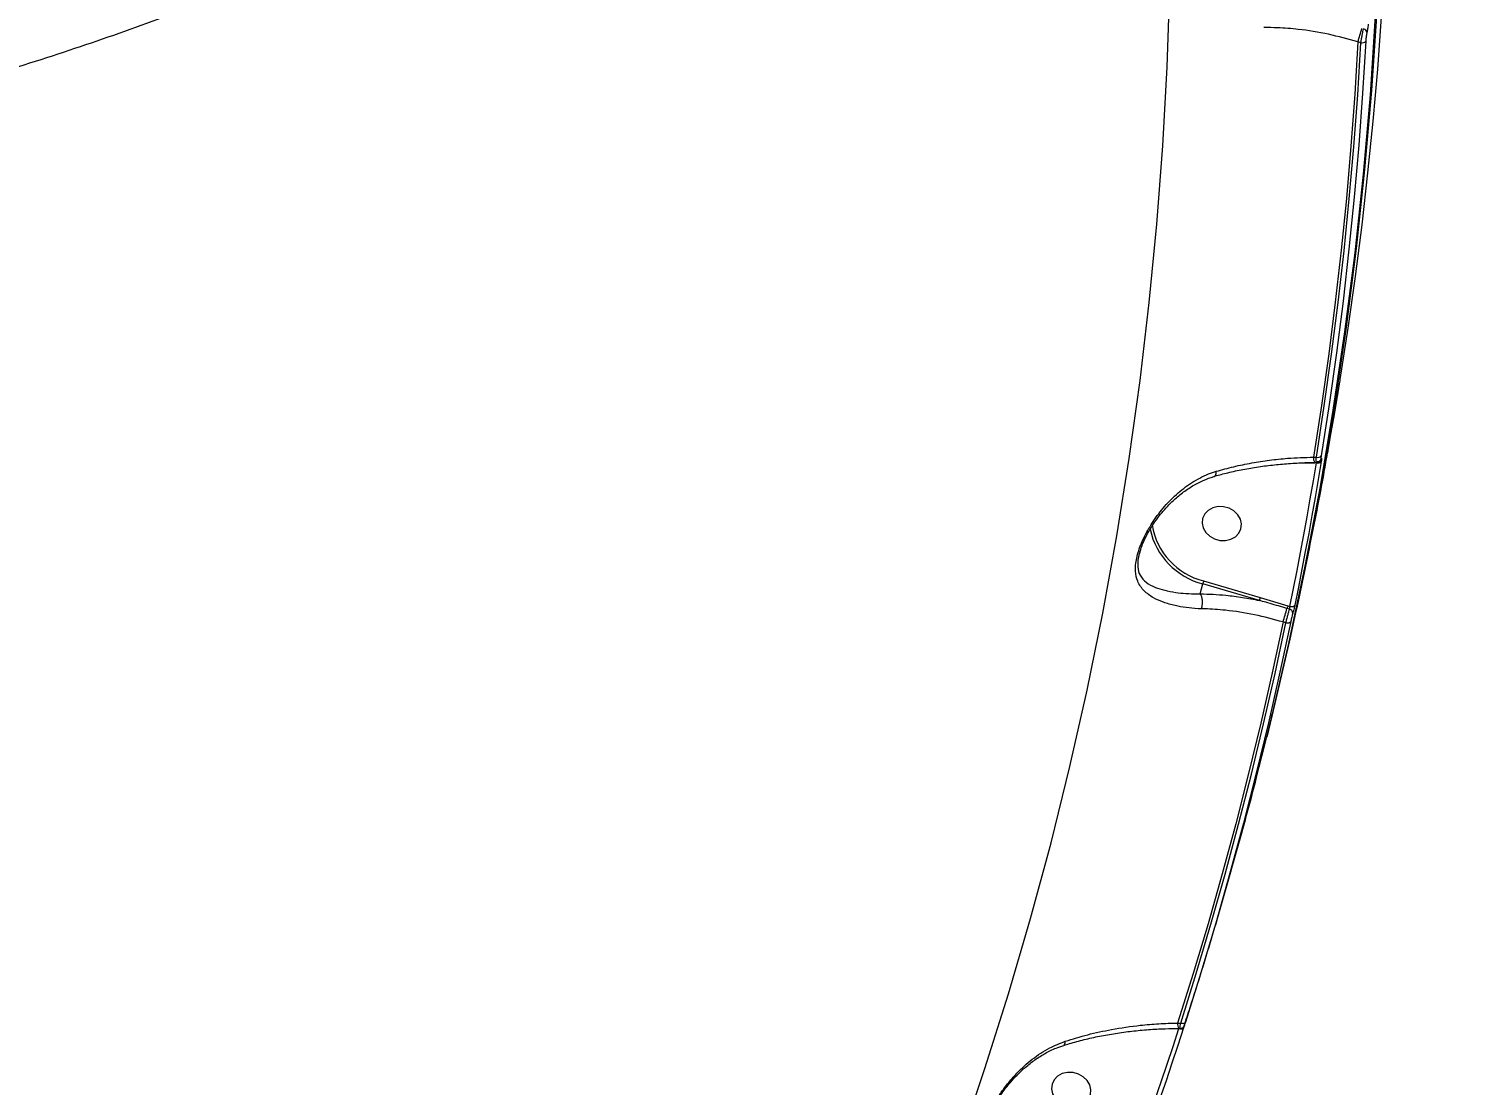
# Model space of a CAD drawing. Header units: millimetres. Extents: x -7720 to 6073, y -7402 to 5433.
# Drawn here: x 1433.8 to 1761.1, y -1244.8 to -1005.5 of the extents above; entities that cross this region are included whole.
import ezdxf

# ---------------------------------------------------------------- set-up
doc = ezdxf.new("R2010")
doc.units = ezdxf.units.MM
for name, color, linetype in [('DIKOM_ОБЪЕКТ', 7, 'Continuous'), ('DIKOM_РАЗМЕР_ЗОНА', 7, 'Continuous'), ('DIKOM_РАЗМЕР_ОБЪЕКТА', 7, 'Continuous')]:
    doc.layers.add(name, color=color, linetype=linetype)
doc.styles.add('style1', font='arial.ttf', dxfattribs={"width": 0.8})
doc.dimstyles.new('1-50', dxfattribs={"dimtxt": 300, "dimasz": 200, "dimexe": 100, "dimexo": 0, "dimgap": 100, "dimtad": 1, "dimtxsty": 'style1', "dimcen": 200, "dimclrd": 7, "dimclre": 7, "dimclrt": 7, "dimadec": 1, "dimazin": 2, "dimtfac": 1, "dimtmove": 0, "dimatfit": 2, "dimfxl": 0, "dimlwd": 25, "dimlwe": 18, "dimarcsym": 0})

# ---------------------------------------------------------------- blocks, each defined once
blk = doc.blocks.new('*D1')
at = {"layer": 'Defpoints', "color": 0, "transparency": 16777216}
for p in [(-3938.71, 77.29), (4572.68, -275.21), (4572.68, -6577.9)]:
    blk.add_point(p, dxfattribs=at)
at = {"layer": 'DIKOM_РАЗМЕР_ОБЪЕКТА', "color": 7, "lineweight": 18, "transparency": 16777216}
for p, q in [((-3938.71, 77.29), (-3938.71, -6677.9)), ((4572.68, -275.21), (4572.68, -6677.9))]:
    blk.add_line(p, q, dxfattribs=at)
at = {"layer": 'DIKOM_РАЗМЕР_ОБЪЕКТА', "color": 7, "lineweight": 25, "transparency": 16777216}
blk.add_line((-3738.71, -6577.9), (4372.68, -6577.9), dxfattribs=at)
at = {"layer": 'DIKOM_РАЗМЕР_ОБЪЕКТА', "color": 7, "transparency": 16777216}
for points in [[(-3738.71, -6544.56), (-3738.71, -6611.23), (-3938.71, -6577.9)], [(4372.68, -6544.56), (4372.68, -6611.23), (4572.68, -6577.9)]]:
    blk.add_solid(points, dxfattribs=at)
at = {"layer": 'DIKOM_РАЗМЕР_ОБЪЕКТА', "color": 7, "transparency": 16777216, "insert": (316.98, -6324.72), "char_height": 300, "attachment_point": 5, "style": 'style1'}
blk.add_mtext('8500', dxfattribs=at)
blk = doc.blocks.new('*D2')
at = {"layer": 'Defpoints', "color": 0, "transparency": 16777216}
for p in [(-2365.16, 5433.02), (-7269.56, -6016.09), (1800.96, -6016.09)]:
    blk.add_point(p, dxfattribs=at)
at = {"layer": 'DIKOM_РАЗМЕР_ЗОНА', "color": 7, "lineweight": 18, "transparency": 16777216}
for p, q in [((-2365.16, 5433.02), (-7369.56, 5433.02)), ((1800.96, -6016.09), (-7369.56, -6016.09))]:
    blk.add_line(p, q, dxfattribs=at)
at = {"layer": 'DIKOM_РАЗМЕР_ЗОНА', "color": 7, "lineweight": 25, "transparency": 16777216}
blk.add_line((-7269.56, 5233.02), (-7269.56, -5816.09), dxfattribs=at)
at = {"layer": 'DIKOM_РАЗМЕР_ЗОНА', "color": 7, "transparency": 16777216}
for points in [[(-7302.9, 5233.02), (-7236.23, 5233.02), (-7269.56, 5433.02)], [(-7302.9, -5816.09), (-7236.23, -5816.09), (-7269.56, -6016.09)]]:
    blk.add_solid(points, dxfattribs=at)
at = {"layer": 'DIKOM_РАЗМЕР_ЗОНА', "color": 7, "transparency": 16777216, "insert": (-7522.73, -291.53), "char_height": 300, "attachment_point": 5, "rotation": 90, "style": 'style1'}
blk.add_mtext('11500', dxfattribs=at)
blk = doc.blocks.new('*D3')
at = {"layer": 'Defpoints', "color": 0, "transparency": 16777216}
for p in [(-5938.71, -432.44), (6072.68, -1006.94), (6072.68, -7302.44)]:
    blk.add_point(p, dxfattribs=at)
at = {"layer": 'DIKOM_РАЗМЕР_ЗОНА', "color": 7, "lineweight": 18, "transparency": 16777216}
for p, q in [((-5938.71, -432.44), (-5938.71, -7402.44)), ((6072.68, -1006.94), (6072.68, -7402.44))]:
    blk.add_line(p, q, dxfattribs=at)
at = {"layer": 'DIKOM_РАЗМЕР_ЗОНА', "color": 7, "lineweight": 25, "transparency": 16777216}
blk.add_line((-5738.71, -7302.44), (5872.68, -7302.44), dxfattribs=at)
at = {"layer": 'DIKOM_РАЗМЕР_ЗОНА', "color": 7, "transparency": 16777216}
for points in [[(-5738.71, -7269.1), (-5738.71, -7335.77), (-5938.71, -7302.44)], [(5872.68, -7269.1), (5872.68, -7335.77), (6072.68, -7302.44)]]:
    blk.add_solid(points, dxfattribs=at)
at = {"layer": 'DIKOM_РАЗМЕР_ЗОНА', "color": 7, "transparency": 16777216, "insert": (66.98, -7049.26), "char_height": 300, "attachment_point": 5, "style": 'style1'}
blk.add_mtext('12000', dxfattribs=at)

msp = doc.modelspace()

# ---------------------------------------------------------------- linework, layer by layer
at = {"layer": 'DIKOM_ОБЪЕКТ', "color": 7, "linetype": 'Continuous', "lineweight": 15}
for p, q in [((1735.633, -1008.607), (1734.986, -1008.418)), ((1724.893, -1102.525), (1725.561, -1102.527)), ((1726.679, -1102.161), (1726.711, -1101.963)), ((1725.422, -1103.806), (1722.951, -1103.814)), ((1725.203, -1103.757), (1725.192, -1103.756)), ((1725.203, -1103.757), (1725.628, -1103.758)), ((1725.422, -1103.806), (1725.417, -1103.757)), ((1725.556, -1103.806), (1725.422, -1103.806)), ((1685.678, -1123.54), (1685.411, -1124.5)), ((1699.259, -1133.483), (1699.816, -1131.249)), ((1712.641, -1134.998), (1699.816, -1131.249)), ((1700.005, -1130.588), (1712.83, -1134.337)), ((1712.83, -1134.337), (1719.077, -1136.201)), ((1719.466, -1136.979), (1718.901, -1136.814)), ((1719.077, -1136.201), (1719.567, -1136.344)), ((1718.652, -1140.065), (1718.017, -1139.879)), ((1717.888, -1151.033), (1718.33, -1149.117)), ((1694.114, -1230.764), (1694.806, -1230.765)), ((1695.887, -1230.554), (1695.956, -1230.34)), ((1694.399, -1232.044), (1694.458, -1231.996)), ((1694.424, -1231.995), (1694.698, -1231.996)), ((1695.707, -1231.134), (1695.71, -1231.124))]:
    msp.add_line(p, q, dxfattribs=at)
at = {"layer": 'DIKOM_ОБЪЕКТ', "color": 7, "linetype": 'Continuous', "lineweight": 15, "flags": 128}
for points in [[(1713.214, -1170.389), (1715.24, -1162.253), (1719.316, -1144.774), (1723.034, -1127.214), (1726.395, -1109.576), (1729.396, -1091.867), (1732.037, -1074.092), (1734.317, -1056.257), (1736.236, -1038.366), (1737.792, -1020.425), (1738.986, -1002.44), (1739.817, -984.417), (1740.285, -966.359), (1740.39, -948.274), (1740.131, -930.166), (1739.508, -912.042), (1738.523, -893.905), (1737.175, -875.763), (1735.464, -857.62), (1733.392, -839.482), (1730.958, -821.354), (1728.164, -803.242), (1725.01, -785.152), (1721.497, -767.088)], [(1721.751, -766.071), (1725.263, -784.135), (1728.417, -802.225), (1731.212, -820.337), (1733.645, -838.465), (1735.718, -856.603), (1737.428, -874.746), (1738.777, -892.888), (1739.762, -911.024), (1740.384, -929.149), (1740.643, -947.257), (1740.539, -965.342), (1740.071, -983.4), (1739.24, -1001.423), (1738.046, -1019.408), (1736.489, -1037.349), (1734.571, -1055.24), (1732.29, -1073.075), (1729.649, -1090.85), (1726.648, -1108.559), (1723.288, -1126.197), (1719.569, -1143.757), (1715.494, -1161.236), (1714.321, -1165.985)], [(1644.745, -1257.96), (1650.451, -1241.104), (1655.801, -1224.141), (1660.794, -1207.073), (1665.427, -1189.909), (1669.7, -1172.651), (1673.611, -1155.307), (1677.158, -1137.882), (1680.342, -1120.38), (1683.159, -1102.809), (1685.611, -1085.173), (1687.695, -1067.478), (1689.412, -1049.729), (1690.76, -1031.933), (1691.74, -1014.095), (1692.351, -996.22), (1692.592, -978.315), (1692.465, -960.385), (1691.968, -942.435), (1691.102, -924.472), (1689.867, -906.502), (1688.263, -888.529), (1686.292, -870.56), (1683.953, -852.6)], [(1730.973, -1084.933), (1732.779, -1073.268), (1734.429, -1061.575), (1735.924, -1049.857), (1737.262, -1038.115), (1738.445, -1026.351), (1739.471, -1014.565), (1740.34, -1002.759), (1741.053, -990.935)], [(1734.986, -1008.418), (1734.273, -1020.256), (1733.404, -1032.075), (1732.377, -1043.875), (1731.194, -1055.653), (1729.853, -1067.409), (1728.356, -1079.141), (1726.703, -1090.847), (1724.893, -1102.525)], [(1725.561, -1102.527), (1727.365, -1090.871), (1729.014, -1079.189), (1730.508, -1067.48), (1731.845, -1055.748), (1733.027, -1043.993), (1734.052, -1032.217), (1734.921, -1020.421), (1735.633, -1008.607)], [(1736.744, -1008.225), (1736.032, -1020.048), (1735.162, -1031.854), (1734.136, -1043.64), (1732.954, -1055.405), (1731.615, -1067.147), (1730.12, -1078.865), (1728.47, -1090.557), (1726.664, -1102.222)], [(1728.13, -1101.553), (1728.23, -1100.994), (1728.951, -1096.918), (1729.652, -1092.838), (1730.335, -1088.754)], [(1726.618, -1103.025), (1726.623, -1103.012), (1726.665, -1102.861)], [(1719.567, -1136.344), (1720.383, -1132.29), (1721.179, -1128.233), (1721.956, -1124.171), (1722.714, -1120.106), (1723.453, -1116.036), (1724.173, -1111.963), (1724.874, -1107.887), (1725.556, -1103.806)], [(1726.66, -1103.501), (1725.977, -1107.584), (1725.276, -1111.664), (1724.555, -1115.741), (1723.816, -1119.814), (1723.057, -1123.882), (1722.279, -1127.947), (1721.482, -1132.008), (1720.666, -1136.065)], [(1703.715, -1121.402), (1704.984, -1121.429), (1706.183, -1121.144), (1707.216, -1120.57), (1707.998, -1119.753), (1708.466, -1118.761), (1708.583, -1117.672), (1708.338, -1116.576), (1707.753, -1115.561), (1706.873, -1114.71), (1705.77, -1114.091), (1704.535, -1113.754), (1703.266, -1113.727), (1702.067, -1114.012), (1701.034, -1114.586), (1700.252, -1115.403), (1699.783, -1116.395), (1699.667, -1117.484), (1699.911, -1118.58), (1700.497, -1119.595), (1701.377, -1120.446), (1702.479, -1121.065), (1703.715, -1121.402)], [(1719.567, -1136.344), (1719.756, -1136.375), (1719.943, -1136.386), (1720.12, -1136.377), (1720.282, -1136.348), (1720.422, -1136.3), (1720.535, -1136.235), (1720.618, -1136.156), (1720.666, -1136.065)], [(1718.017, -1139.879), (1715.563, -1151.373), (1712.956, -1162.831), (1710.196, -1174.253), (1707.283, -1185.637), (1704.218, -1196.982), (1701.001, -1208.285), (1697.633, -1219.546), (1694.114, -1230.764)], [(1694.806, -1230.765), (1698.315, -1219.57), (1701.675, -1208.332), (1704.884, -1197.051), (1707.941, -1185.729), (1710.847, -1174.368), (1713.601, -1162.97), (1716.203, -1151.535), (1718.652, -1140.065)], [(1719.75, -1139.791), (1717.298, -1151.27), (1714.695, -1162.715), (1711.938, -1174.123), (1709.03, -1185.493), (1705.97, -1196.824), (1702.758, -1208.114), (1699.396, -1219.362), (1695.883, -1230.567)], [(1718.652, -1140.065), (1718.84, -1140.096), (1719.026, -1140.108), (1719.203, -1140.099), (1719.364, -1140.071), (1719.504, -1140.024), (1719.618, -1139.96), (1719.7, -1139.881), (1719.75, -1139.791)], [(1694.806, -1230.765), (1694.99, -1230.811), (1695.172, -1230.836), (1695.345, -1230.84), (1695.504, -1230.823), (1695.641, -1230.786), (1695.753, -1230.729), (1695.834, -1230.655), (1695.883, -1230.567)], [(1683.368, -1263.971), (1684.814, -1260.002), (1686.241, -1256.026), (1687.649, -1252.045), (1689.038, -1248.057), (1690.407, -1244.063), (1691.757, -1240.062), (1693.088, -1236.056), (1694.399, -1232.044)], [(1695.477, -1231.844), (1694.164, -1235.86), (1692.833, -1239.869), (1691.482, -1243.873), (1690.111, -1247.87), (1688.722, -1251.861), (1687.313, -1255.846), (1685.884, -1259.825), (1684.437, -1263.798)], [(1694.399, -1232.044), (1694.584, -1232.09), (1694.766, -1232.116), (1694.94, -1232.12), (1695.099, -1232.103), (1695.236, -1232.066), (1695.348, -1232.008), (1695.429, -1231.934), (1695.477, -1231.844)], [(1669.581, -1249.633), (1670.85, -1249.66), (1672.049, -1249.375), (1673.082, -1248.801), (1673.864, -1247.984), (1674.332, -1246.992), (1674.449, -1245.903), (1674.205, -1244.807), (1673.619, -1243.792), (1672.739, -1242.941), (1671.637, -1242.322), (1670.401, -1241.985), (1669.132, -1241.958), (1667.933, -1242.243), (1666.9, -1242.817), (1666.118, -1243.634), (1665.649, -1244.626), (1665.533, -1245.715), (1665.777, -1246.811), (1666.363, -1247.826), (1667.243, -1248.677), (1668.345, -1249.296), (1669.581, -1249.633)]]:
    msp.add_lwpolyline(points, dxfattribs=at)
at = {"layer": 'DIKOM_ОБЪЕКТ', "color": 7, "linetype": 'Continuous', "lineweight": 15}
for centre, radius, start, end in [((1654.577, -983.581), 84.157, 342.83502, 345.00716), ((1736.07, -1006.401), 0.954, 5.6043, 78.47008), ((1735.9, -1007.577), 1.064, 255.46438, 322.51731), ((1726.9, -1102.689), 2.013, 175.33462, 211.99752), ((1725.9, -1101.606), 0.981, 249.77289, 321.12262), ((1725.898, -1102.894), 0.974, 249.47047, 321.49538), ((1703.921, -1115.338), 16.432, 192.41229, 255.53254), ((1703.867, -1115.32), 15.749, 189.40128, 255.80639), ((1714.438, -1135.073), 15.114, 162.73621, 165.34298), ((1727.644, -1138.931), 15.51, 162.76949, 165.3097), ((1637.382, -1114.977), 84.393, 342.83806, 345.00412), ((1735.149, -1141.164), 16.82, 162.83844, 165.01197), ((1719.286, -1137.887), 0.926, 357.40847, 78.7852), ((1696.067, -1230.935), 1.961, 174.99013, 212.73362)]:
    msp.add_arc(centre, radius, start, end, dxfattribs=at)
for points, knots in [([(1189.076, -1018.548), (1193.395, -1018.519), (1205.029, -1018.442), (1224.271, -1017.766), (1246.801, -1016.359), (1269.754, -1014.267), (1293.06, -1011.479), (1316.647, -1007.987), (1339.994, -1003.866), (1363.027, -999.147), (1385.681, -993.87), (1408.324, -987.949), (1430.876, -981.378), (1453.253, -974.164), (1474.965, -966.465), (1495.951, -958.321), (1516.17, -949.776), (1535.951, -940.693), (1555.206, -931.079), (1573.852, -920.957), (1591.272, -910.671), (1607.466, -900.279), (1622.46, -889.836), (1636.696, -879.049), (1650.095, -867.937), (1662.595, -856.531), (1674.08, -844.922), (1684.493, -833.143), (1693.798, -821.23), (1702.013, -809.142), (1709.048, -796.917), (1714.901, -784.588), (1719.251, -772.449), (1721.685, -764.275), (1722.315, -760.236), (1722.338, -760.094)], [0, 0, 0, 0, 0.0185356, 0.0499377, 0.0813639, 0.1127659, 0.1450801, 0.1774207, 0.2097349, 0.2411369, 0.2725631, 0.3039652, 0.3362794, 0.3686198, 0.4009341, 0.4323361, 0.4637624, 0.4951644, 0.5274786, 0.5598191, 0.5921333, 0.6224048, 0.6526976, 0.6829691, 0.7140547, 0.7451637, 0.7762491, 0.8076513, 0.8390775, 0.8704797, 0.9027941, 0.9351346, 0.9674489, 0.998851, 1, 1, 1, 1]), ([(1721.497, -767.088), (1720.864, -769.416), (1719.158, -775.686), (1715.34, -785.983), (1709.75, -797.957), (1702.856, -810.066), (1694.651, -822.273), (1685.124, -834.536), (1674.489, -846.586), (1662.806, -858.386), (1650.16, -869.905), (1636.345, -881.333), (1621.359, -892.623), (1605.227, -903.733), (1588.304, -914.418), (1570.666, -924.652), (1552.405, -934.417), (1533.223, -943.874), (1513.147, -952.975), (1492.228, -961.68), (1471.175, -969.7), (1450.095, -977.044), (1429.084, -983.734), (1407.548, -989.967), (1385.535, -995.706), (1363.106, -1000.92), (1340.447, -1005.558), (1317.622, -1009.595), (1294.701, -1013.015), (1271.611, -1015.822), (1248.426, -1017.98), (1225.227, -1019.464), (1202.522, -1020.242), (1180.38, -1020.328), (1158.851, -1019.751), (1137.588, -1018.5), (1116.671, -1016.555), (1096.202, -1013.89), (1077.748, -1010.815), (1066.421, -1008.396), (1061.411, -1007.327)], [0, 0, 0, 0, 0.0156515, 0.0421674, 0.0687038, 0.0952198, 0.122506, 0.1498144, 0.1771005, 0.2036165, 0.230153, 0.2566689, 0.283955, 0.3112635, 0.3385496, 0.3650656, 0.391602, 0.418118, 0.4454041, 0.4727126, 0.4999987, 0.52556, 0.5511395, 0.5767008, 0.6029494, 0.6292179, 0.6554666, 0.6819826, 0.7085191, 0.7350351, 0.7623214, 0.7896299, 0.8169161, 0.8434321, 0.8699685, 0.8964846, 0.9237709, 0.9510793, 0.9783655, 1, 1, 1, 1]), ([(1673.672, -845.128), (1673.505, -845.317), (1669.967, -849.336), (1662.017, -857.081), (1649.818, -868.323), (1636.488, -879.377), (1622.249, -890.213), (1607.118, -900.779), (1590.939, -911.176), (1573.678, -921.366), (1555.346, -931.323), (1536.219, -940.894), (1516.39, -950.033), (1495.949, -958.698), (1474.956, -966.858), (1453.433, -974.488), (1431.428, -981.586), (1409.013, -988.136), (1386.292, -994.106), (1363.373, -999.47), (1341.778, -1003.903), (1321.586, -1007.525), (1302.828, -1010.465), (1284.088, -1012.977), (1265.192, -1015.08), (1246.176, -1016.75), (1227.085, -1017.958), (1208.16, -1018.727), (1195.747, -1018.836), (1189.544, -1018.891)], [0, 0, 0, 0, 0.0019425, 0.0413, 0.0807724, 0.1203034, 0.1598345, 0.1993068, 0.2386642, 0.2795277, 0.3205201, 0.3615779, 0.4026359, 0.4436281, 0.4844917, 0.5253551, 0.5663474, 0.6074053, 0.6484632, 0.6894555, 0.730319, 0.7634301, 0.7965756, 0.829721, 0.8628322, 0.8971052, 0.9314161, 0.965727, 1, 1, 1, 1]), ([(1662.959, -874.74), (1661.166, -877.028), (1656.461, -883.033), (1647.618, -892.661), (1636.585, -903.586), (1624.595, -914.24), (1611.77, -924.599), (1598.173, -934.637), (1583.586, -944.52), (1568.02, -954.205), (1551.504, -963.654), (1534.399, -972.661), (1516.776, -981.206), (1498.717, -989.28), (1479.934, -997.012), (1460.461, -1004.36), (1440.351, -1011.29), (1420.034, -1017.654), (1399.586, -1023.444), (1379.079, -1028.662), (1358.194, -1033.393), (1336.987, -1037.599), (1315.526, -1041.253), (1294.264, -1044.278), (1273.269, -1046.68), (1252.6, -1048.474), (1231.942, -1049.69), (1211.367, -1050.298), (1190.948, -1050.286), (1172.528, -1049.688), (1156.013, -1048.702), (1146.293, -1047.8), (1141.429, -1047.349)], [0, 0, 0, 0, 0.0213228, 0.0559646, 0.0906346, 0.1252762, 0.1589413, 0.1926322, 0.2262974, 0.2609395, 0.2956095, 0.3302517, 0.3639413, 0.3976567, 0.4313464, 0.4660119, 0.5007054, 0.535371, 0.569116, 0.6028868, 0.6366318, 0.6713525, 0.7061012, 0.7408219, 0.7746512, 0.8085064, 0.8423357, 0.8771408, 0.9119739, 0.9467791, 0.9733646, 1, 1, 1, 1]), ([(1737.289, -1004.39), (1737.287, -1004.424), (1737.277, -1004.606), (1737.246, -1004.973), (1737.183, -1005.478), (1737.104, -1005.954), (1737.048, -1006.19), (1737.019, -1006.308)], [0, 0, 0, 0, 0.0557919, 0.2968236, 0.532673, 0.7662261, 1, 1, 1, 1]), ([(1734.986, -1008.418), (1732.758, -1007.8), (1728.239, -1006.547), (1722.106, -1005.585), (1717.232, -1005.182), (1714.696, -1005.173), (1713.661, -1005.169)], [0, 0, 0, 0, 0.30725629, 0.62331871, 0.84635744, 1, 1, 1, 1]), ([(1735.633, -1008.607), (1735.641, -1008.552), (1735.687, -1008.258), (1735.788, -1007.661), (1735.947, -1006.836), (1736.114, -1006.053), (1736.212, -1005.663), (1736.261, -1005.467)], [0, 0, 0, 0, 0.0547737, 0.2944009, 0.5301222, 0.7646796, 1, 1, 1, 1]), ([(1737.019, -1006.308), (1736.991, -1006.426), (1736.934, -1006.662), (1736.854, -1007.139), (1736.789, -1007.643), (1736.757, -1008.009), (1736.746, -1008.191), (1736.744, -1008.225)], [0, 0, 0, 0, 0.2340534, 0.4679483, 0.7039781, 0.9448561, 1, 1, 1, 1]), ([(1730.656, -1086.843), (1730.677, -1086.724), (1730.718, -1086.486), (1730.797, -1086.009), (1730.879, -1085.507), (1730.938, -1085.144), (1730.967, -1084.966), (1730.973, -1084.933)], [0, 0, 0, 0, 0.2340809, 0.4679566, 0.7039499, 0.9448409, 1, 1, 1, 1]), ([(1730.335, -1088.754), (1730.34, -1088.72), (1730.37, -1088.541), (1730.431, -1088.178), (1730.515, -1087.677), (1730.595, -1087.2), (1730.636, -1086.962), (1730.656, -1086.843)], [0, 0, 0, 0, 0.0557601, 0.2967836, 0.5326561, 0.7662383, 1, 1, 1, 1]), ([(1702.877, -1105.729), (1704.18, -1105.368), (1706.802, -1104.642), (1710.857, -1103.813), (1714.947, -1103.181), (1719.626, -1102.678), (1722.941, -1102.582), (1724.893, -1102.525)], [0, 0, 0, 0, 0.187286, 0.37655, 0.5570067, 0.7391935, 1, 1, 1, 1]), ([(1718.486, -1148.441), (1719.094, -1145.84), (1721.045, -1137.488), (1723.992, -1123.305), (1726.587, -1110.271), (1727.85, -1102.997), (1728.102, -1101.543)], [0, 0, 0, 0, 0.1673476, 0.5374548, 0.9075677, 1, 1, 1, 1]), ([(1725.628, -1103.753), (1725.627, -1103.755), (1725.592, -1103.801), (1725.554, -1103.627), (1725.526, -1103.225), (1725.549, -1102.759), (1725.561, -1102.527)], [0, 0, 0, 0, 0.0115983, 0.3393658, 0.6704593, 1, 1, 1, 1]), ([(1725.628, -1103.742), (1725.701, -1103.744), (1725.872, -1103.748), (1726.11, -1103.647), (1726.313, -1103.503), (1726.452, -1103.346), (1726.541, -1103.2), (1726.597, -1103.082), (1726.623, -1103.008), (1726.635, -1102.972)], [0, 0, 0, 0, 0.1414068, 0.3277227, 0.4872751, 0.6269868, 0.7500157, 0.8802365, 1, 1, 1, 1]), ([(1726.618, -1103.026), (1726.619, -1103.024), (1726.622, -1103.014), (1726.615, -1103.033), (1726.59, -1103.084), (1726.518, -1103.196), (1726.364, -1103.361), (1726.105, -1103.505), (1725.877, -1103.578), (1725.754, -1103.557), (1725.743, -1103.555)], [0, 0, 0, 0, 0.0259419, 0.1173778, 0.2001863, 0.3004805, 0.4904287, 0.717459, 0.9763173, 1, 1, 1, 1]), ([(1726.664, -1102.222), (1726.643, -1102.36), (1726.601, -1102.637), (1726.582, -1102.894), (1726.599, -1102.989), (1726.636, -1102.933), (1726.662, -1102.868), (1726.665, -1102.861)], [0, 0, 0, 0, 0.2458331, 0.4918317, 0.7343341, 0.9715561, 1, 1, 1, 1]), ([(1726.665, -1102.861), (1726.667, -1102.854), (1726.693, -1102.79), (1726.73, -1102.733), (1726.745, -1102.828), (1726.724, -1103.085), (1726.681, -1103.362), (1726.66, -1103.501)], [0, 0, 0, 0, 0.0278869, 0.2650155, 0.5077029, 0.7539924, 1, 1, 1, 1]), ([(1699.483, -1136.889), (1699.238, -1136.882), (1698.04, -1136.846), (1695.979, -1136.656), (1693.329, -1136.179), (1690.834, -1135.446), (1688.449, -1134.37), (1686.406, -1132.885), (1685.021, -1130.946), (1684.527, -1128.845), (1684.563, -1126.979), (1684.804, -1125.423), (1685.261, -1123.74), (1685.968, -1121.835), (1686.967, -1119.73), (1688.549, -1117.026), (1690.775, -1114.005), (1693.768, -1110.897), (1697.217, -1108.244), (1700.329, -1106.572), (1702.292, -1105.922), (1702.877, -1105.729)], [0, 0, 0, 0, 0.01345429, 0.0657643, 0.11923527, 0.18262947, 0.2473574, 0.32503299, 0.40535001, 0.46784553, 0.49855953, 0.53029916, 0.560973, 0.59262523, 0.63404552, 0.67649113, 0.74717225, 0.81975637, 0.89284283, 0.96806495, 1, 1, 1, 1]), ([(1702.554, -1106.776), (1702.581, -1106.775), (1702.698, -1106.773), (1702.823, -1106.494), (1702.878, -1106.118), (1702.88, -1105.837), (1702.878, -1105.766), (1702.877, -1105.729)], [0, 0, 0, 0, 0.1134742, 0.4960427, 0.8785729, 0.9356503, 1, 1, 1, 1]), ([(1702.555, -1106.82), (1703.53, -1106.554), (1705.604, -1105.989), (1708.92, -1105.288), (1712.452, -1104.686), (1716.069, -1104.228), (1719.732, -1103.927), (1722.788, -1103.779), (1724.598, -1103.793), (1725.193, -1103.797)], [0, 0, 0, 0, 0.1371962, 0.2916353, 0.4476505, 0.6049876, 0.7632839, 0.9220888, 1, 1, 1, 1]), ([(1725.556, -1103.806), (1725.587, -1103.76), (1725.648, -1103.669), (1725.711, -1103.588), (1725.743, -1103.553), (1725.742, -1103.561), (1725.742, -1103.561)], [0, 0, 0, 0, 0.3473358, 0.6811741, 0.9929041, 1, 1, 1, 1]), ([(1685.686, -1123.566), (1685.757, -1123.343), (1685.976, -1122.647), (1686.522, -1121.376), (1687.331, -1119.755), (1688.368, -1118.01), (1689.654, -1116.173), (1691.216, -1114.261), (1693.067, -1112.36), (1695.176, -1110.572), (1697.455, -1109.013), (1699.861, -1107.805), (1701.572, -1107.094), (1702.491, -1106.888), (1702.574, -1106.869)], [0, 0, 0, 0, 0.0300112, 0.0937913, 0.1654733, 0.2453534, 0.3330809, 0.4317331, 0.5409151, 0.6541736, 0.7701529, 0.8809372, 0.9892179, 1, 1, 1, 1]), ([(1685.411, -1124.5), (1685.375, -1124.628), (1685.112, -1125.544), (1685.048, -1126.522), (1685.115, -1128.027), (1685.584, -1129.532), (1686.926, -1130.981), (1688.86, -1132.015), (1691.137, -1132.733), (1693.47, -1133.179), (1695.965, -1133.443), (1697.9, -1133.499), (1699.028, -1133.496), (1699.259, -1133.487), (1699.26, -1133.487)], [0, 0, 0, 0, 0.0139988, 0.1004061, 0.1216647, 0.2332238, 0.3780751, 0.5285694, 0.6498285, 0.7731604, 0.8730437, 0.9747131, 0.999939, 1, 1, 1, 1]), ([(1699.26, -1133.487), (1699.259, -1133.486), (1699.259, -1133.485), (1699.259, -1133.484), (1699.259, -1133.483)], [0, 0, 0, 0, 0.6871851, 1, 1, 1, 1]), ([(1699.259, -1133.483), (1701.183, -1133.56), (1704.314, -1133.685), (1708.829, -1134.27), (1711.367, -1134.755), (1712.641, -1134.998)], [0, 0, 0, 0, 0.4427022, 0.7201656, 1, 1, 1, 1]), ([(1699.26, -1133.487), (1699.346, -1133.673), (1699.52, -1134.045), (1699.66, -1134.831), (1699.688, -1135.678), (1699.614, -1136.337), (1699.529, -1136.723), (1699.494, -1136.85), (1699.483, -1136.889)], [0, 0, 0, 0, 0.22047847, 0.44097349, 0.66145741, 0.88194707, 0.96355508, 1, 1, 1, 1]), ([(1718.901, -1136.814), (1718.581, -1136.72), (1716.982, -1136.252), (1714.899, -1135.634), (1713.129, -1135.136), (1712.641, -1134.998)], [0, 0, 0, 0, 0.153315, 0.7665764, 1, 1, 1, 1]), ([(1718.017, -1139.879), (1715.866, -1139.298), (1711.5, -1138.12), (1705.521, -1137.223), (1701.539, -1136.935), (1699.751, -1136.895), (1699.483, -1136.889)], [0, 0, 0, 0, 0.3434999, 0.6969416, 0.954532, 1, 1, 1, 1]), ([(1718.652, -1140.065), (1718.663, -1140.024), (1718.73, -1139.749), (1718.876, -1139.176), (1719.089, -1138.356), (1719.3, -1137.57), (1719.411, -1137.176), (1719.466, -1136.979)], [0, 0, 0, 0, 0.042257, 0.2819774, 0.521271, 0.7606157, 1, 1, 1, 1]), ([(1719.466, -1136.979), (1719.479, -1136.94), (1719.505, -1136.862), (1719.537, -1136.701), (1719.559, -1136.531), (1719.566, -1136.411), (1719.567, -1136.353), (1719.567, -1136.344)], [0, 0, 0, 0, 0.23692742, 0.47421262, 0.7136446, 0.95652731, 1, 1, 1, 1]), ([(1720.211, -1137.929), (1720.176, -1138.047), (1720.108, -1138.283), (1719.986, -1138.757), (1719.866, -1139.253), (1719.79, -1139.599), (1719.755, -1139.766), (1719.75, -1139.791)], [0, 0, 0, 0, 0.2393871, 0.4786801, 0.7179194, 0.9577304, 1, 1, 1, 1]), ([(1720.666, -1136.065), (1720.661, -1136.09), (1720.627, -1136.257), (1720.551, -1136.605), (1720.434, -1137.101), (1720.313, -1137.574), (1720.245, -1137.811), (1720.211, -1137.929)], [0, 0, 0, 0, 0.0426076, 0.2824435, 0.5216136, 0.760788, 1, 1, 1, 1]), ([(1715.386, -1161.565), (1715.697, -1160.344), (1716.352, -1157.767), (1716.938, -1155.173), (1717.247, -1153.808)], [0, 0, 0, 0, 0.4735786, 1, 1, 1, 1]), ([(1695.9, -1230.44), (1696.365, -1229.024), (1698.677, -1221.992), (1702.539, -1209.254), (1707.446, -1192.22), (1710.983, -1179.257), (1712.794, -1171.953), (1713.184, -1170.382)], [0, 0, 0, 0, 0.0715367, 0.3551833, 0.6387737, 0.922321, 1, 1, 1, 1]), ([(1668.653, -1234.898), (1670.331, -1234.385), (1673.713, -1233.35), (1679.432, -1232.123), (1684.864, -1231.326), (1689.89, -1230.884), (1692.702, -1230.804), (1694.114, -1230.764)], [0, 0, 0, 0, 0.2106461, 0.4247474, 0.6762137, 0.8374001, 1, 1, 1, 1]), ([(1694.698, -1231.987), (1694.686, -1231.964), (1694.661, -1231.914), (1694.699, -1231.474), (1694.77, -1231.001), (1694.806, -1230.765)], [0, 0, 0, 0, 0.3150552, 0.6594263, 1, 1, 1, 1]), ([(1695.883, -1230.567), (1695.838, -1230.707), (1695.749, -1230.987), (1695.672, -1231.227), (1695.664, -1231.256), (1695.662, -1231.265)], [0, 0, 0, 0, 0.4005115, 0.8017302, 1, 1, 1, 1]), ([(1668.296, -1235.838), (1668.723, -1235.699), (1670.217, -1235.213), (1672.933, -1234.507), (1676.424, -1233.726), (1680.044, -1233.085), (1683.753, -1232.583), (1687.522, -1232.233), (1691.093, -1232.031), (1693.384, -1232.023), (1694.418, -1232.019)], [0, 0, 0, 0, 0.0539498, 0.1888316, 0.3252501, 0.4631724, 0.6024412, 0.742801, 0.8839151, 1, 1, 1, 1]), ([(1694.698, -1231.982), (1694.763, -1231.984), (1694.919, -1231.989), (1695.14, -1231.903), (1695.334, -1231.778), (1695.469, -1231.641), (1695.555, -1231.517), (1695.603, -1231.425), (1695.626, -1231.37), (1695.635, -1231.347), (1695.641, -1231.33), (1695.649, -1231.307), (1695.658, -1231.282), (1695.677, -1231.223), (1695.689, -1231.188)], [0, 0, 0, 0, 0.1142734, 0.2728433, 0.4067219, 0.5186849, 0.6081923, 0.6728573, 0.7013595, 0.7195373, 0.7390634, 0.772547, 0.865573, 1, 1, 1, 1]), ([(1695.646, -1231.322), (1695.633, -1231.362), (1695.589, -1231.498), (1695.524, -1231.701), (1695.477, -1231.844)], [0, 0, 0, 0, 0.2879326, 1, 1, 1, 1]), ([(1695.683, -1231.205), (1695.697, -1231.162), (1695.726, -1231.076), (1695.707, -1231.133), (1695.665, -1231.263), (1695.646, -1231.322)], [0, 0, 0, 0, 0.350991, 0.7013684, 1, 1, 1, 1]), ([(1695.662, -1231.265), (1695.656, -1231.283), (1695.639, -1231.337), (1695.666, -1231.258), (1695.683, -1231.205)], [0, 0, 0, 0, 0.3355099, 1, 1, 1, 1]), ([(1665.318, -1264.621), (1664.498, -1264.557), (1662.839, -1264.428), (1660.203, -1263.959), (1657.49, -1263.216), (1654.95, -1262.136), (1652.901, -1260.826), (1651.505, -1259.383), (1650.667, -1257.771), (1650.326, -1255.943), (1650.557, -1253.944), (1651.154, -1252.019), (1651.816, -1250.439), (1652.677, -1248.772), (1653.9, -1246.764), (1655.551, -1244.49), (1657.995, -1241.701), (1661.141, -1238.874), (1664.831, -1236.4), (1667.464, -1235.366), (1668.653, -1234.898)], [0, 0, 0, 0, 0.0446303, 0.0901832, 0.157888, 0.2276904, 0.2976106, 0.3691153, 0.4242588, 0.4808153, 0.5408156, 0.5708593, 0.6019601, 0.6340827, 0.6670381, 0.7192631, 0.7727757, 0.8517174, 0.9329868, 1, 1, 1, 1]), ([(1651.391, -1252.291), (1651.483, -1251.995), (1651.686, -1251.344), (1652.198, -1250.173), (1652.891, -1248.848), (1653.765, -1247.415), (1654.844, -1245.872), (1656.165, -1244.22), (1657.756, -1242.491), (1659.635, -1240.739), (1661.772, -1239.069), (1664.102, -1237.605), (1666.285, -1236.503), (1667.712, -1236.043), (1668.29, -1235.857)], [0, 0, 0, 0, 0.0474079, 0.1044596, 0.1652918, 0.2300902, 0.3027991, 0.385863, 0.4786929, 0.5818754, 0.6948161, 0.8092212, 0.9228171, 1, 1, 1, 1]), ([(1668.269, -1235.792), (1668.303, -1235.791), (1668.439, -1235.785), (1668.577, -1235.511), (1668.645, -1235.158), (1668.652, -1234.934), (1668.653, -1234.898)], [0, 0, 0, 0, 0.1385546, 0.5565081, 0.928751, 1, 1, 1, 1])]:
    msp.add_open_spline(points, degree=3, knots=knots, dxfattribs=at)

# ---------------------------------------------------------------- dimensions: what is measured, and where the dimension line sits
at = {"layer": 'DIKOM_РАЗМЕР_ЗОНА'}
dim = msp.add_linear_dim(base=(-7269.562, -6016.09), p1=(-2365.162, 5433.022), p2=(1800.959, -6016.09), angle=90, text='11500', dimstyle='1-50', dxfattribs=at)
dim.commit()
dim.dimension.update_dxf_attribs({"geometry": '*D2', "text_midpoint": (-7269.562, -291.534), "dimtype": 160})
dim = msp.add_linear_dim(base=(6072.676, -7302.437), p1=(-5938.714, -432.437), p2=(6072.676, -1006.937), text='12000', dimstyle='1-50', dxfattribs=at)
dim.commit()
dim.dimension.update_dxf_attribs({"geometry": '*D3', "text_midpoint": (66.981, -7302.437), "dimtype": 160})
at = {"layer": 'DIKOM_РАЗМЕР_ОБЪЕКТА'}
dim = msp.add_linear_dim(base=(4572.676, -6577.897), p1=(-3938.714, 77.288), p2=(4572.676, -275.211), text='8500', dimstyle='1-50', dxfattribs=at)
dim.commit()
dim.dimension.update_dxf_attribs({"geometry": '*D1', "text_midpoint": (316.981, -6577.897), "dimtype": 160})

doc.saveas('drawing.dxf')
